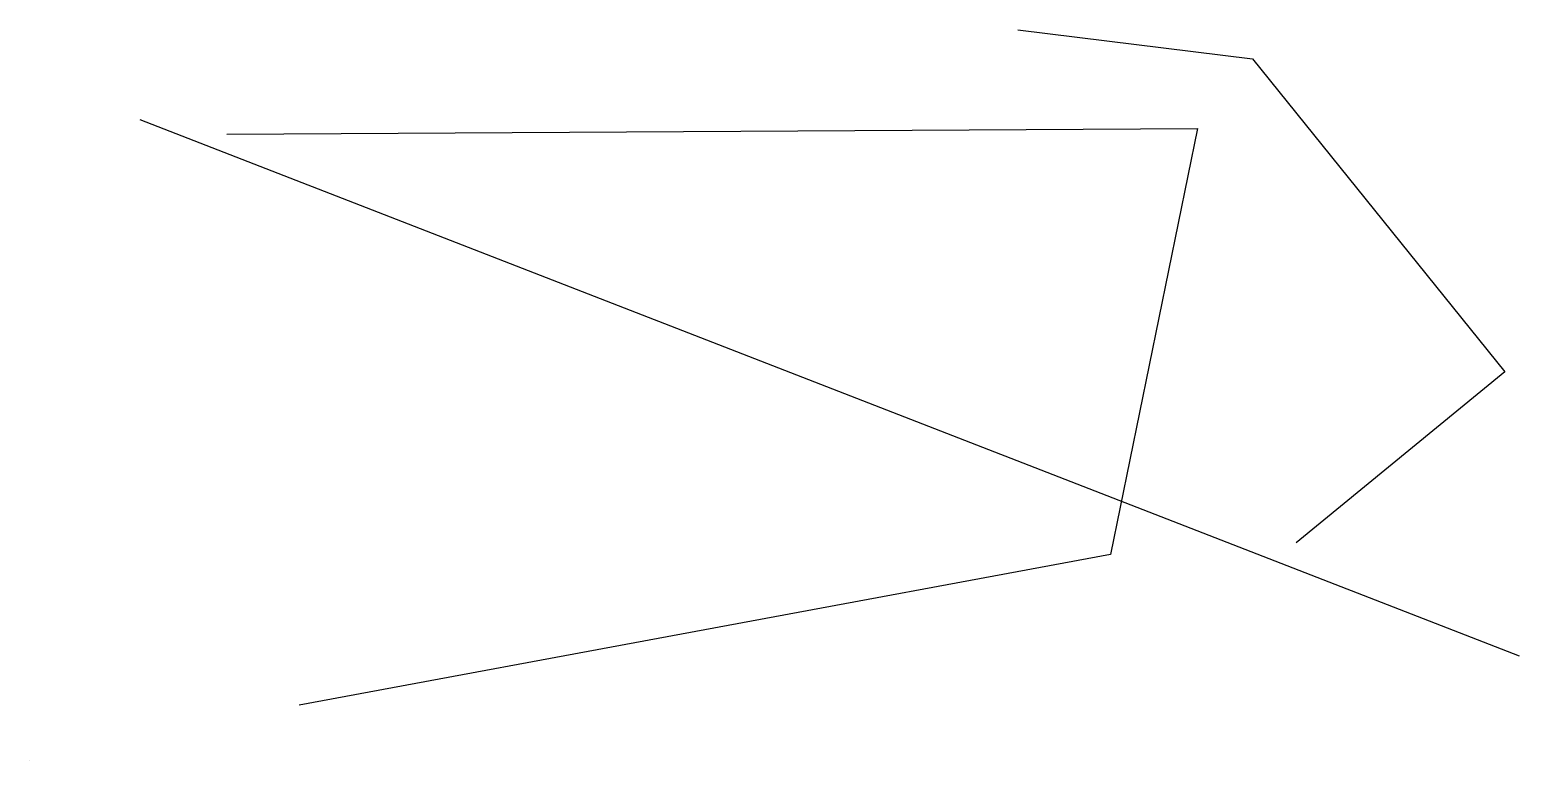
# Model space of a CAD drawing. Extents: x 89 to 500, y 760 to 962.
import ezdxf

# ---------------------------------------------------------------- set-up
doc = ezdxf.new("R2010")
doc.units = 0

msp = doc.modelspace()

# ---------------------------------------------------------------- linework, layer by layer
for points in [[(361.4, 961.56), (361.4, 961.56), (426.2, 953.56), (426.2, 953.56), (495.8, 867.16), (495.8, 867.16), (438.2, 819.96), (438.2, 819.96)], [(361.4, 961.56), (361.4, 961.56), (426.2, 953.56), (426.2, 953.56), (495.8, 867.16), (495.8, 867.16), (438.2, 819.96)], [(119, 936.76), (499.8, 788.76)], [(143, 932.76), (411, 934.36), (387, 816.76), (163, 775.16)], [(88.6, 759.96), (88.6, 759.96), (88.6, 759.96), (88.6, 759.96)]]:
    msp.add_lwpolyline(points)

doc.saveas('drawing.dxf')
